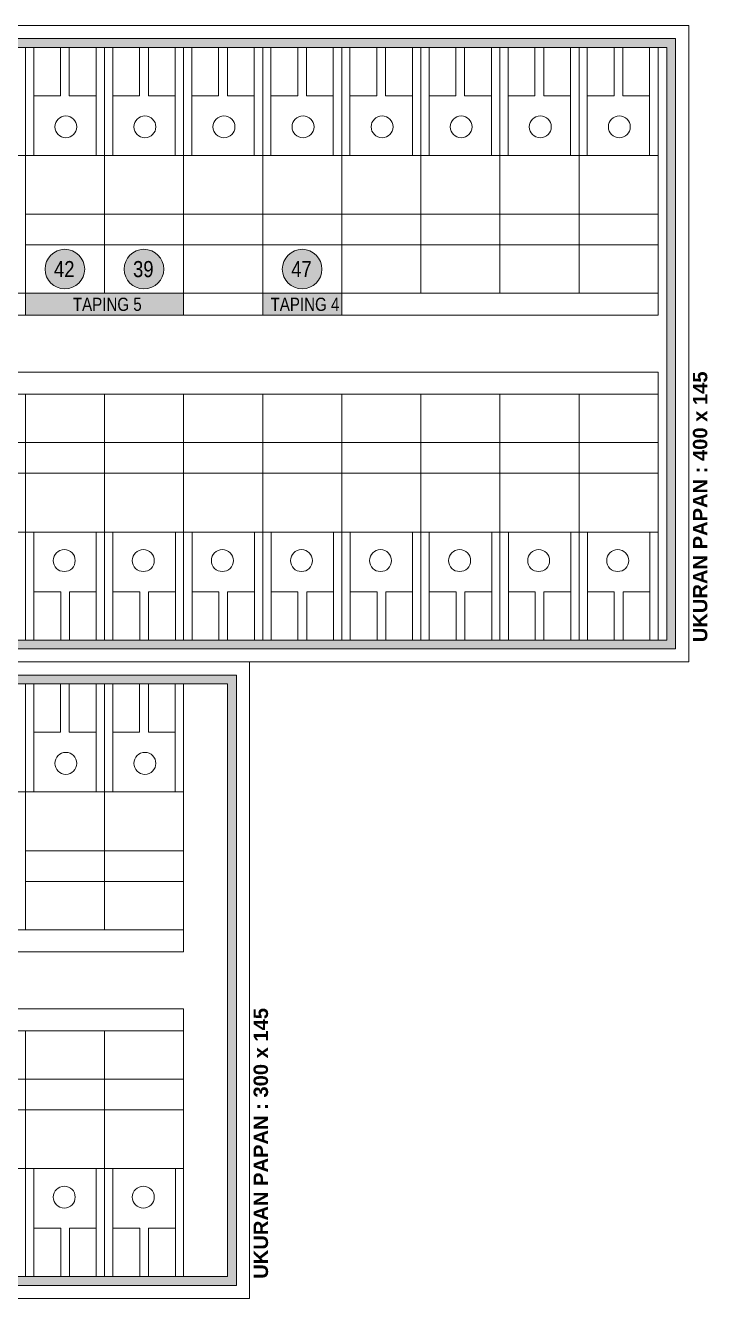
# Model space of a CAD drawing. Extents: x 23087 to 27677, y -101596 to -16840.
# Drawn here: x 27521.6 to 27676.9, y -101596.4 to -101306.4 of the extents above; entities that cross this region are included whole.
import ezdxf
from ezdxf.enums import TextEntityAlignment as Align

# ---------------------------------------------------------------- set-up
doc = ezdxf.new("R2010")
doc.units = 0
doc.header["$LTSCALE"] = 25
doc.header["$MEASUREMENT"] = 0
doc.layers.get('0').update_dxf_attribs({"linetype": 'CONTINUOUS'})
doc.layers.add('PENJEPIT', color=7, linetype='CONTINUOUS')
doc.styles.add('721CNBT-ROM', font='swissc.ttf')
doc.styles.add('SWIS', font='swissc.ttf')
doc.styles.add('TNR-REG', font='times.ttf')

msp = doc.modelspace()

# ---------------------------------------------------------------- hatches: boundary and pattern name
at = {"lineweight": 5, "true_color": 0xfb9d05}
h = msp.add_hatch(color=30, dxfattribs=at)
h.paths.add_polyline_path([(27275.6, -101309.36), (27669.6, -101309.36), (27669.6, -101448.36), (27275.6, -101448.36)])
h.paths.add_polyline_path([(27277.6, -101311.36), (27667.6, -101311.36), (27667.6, -101446.36), (27277.6, -101446.36)], flags=16)
at = {"lineweight": 5, "true_color": 0xccffcc}
h = msp.add_hatch(color=254, dxfattribs=at)
edge = h.paths.add_edge_path()
edge.add_arc((27530.57, -101361.86), 4.51, 0, 360)
h = msp.add_hatch(color=254, dxfattribs=at)
edge = h.paths.add_edge_path()
edge.add_arc((27548.57, -101361.86), 4.51, 0, 360)
at = {"lineweight": 5, "true_color": 0xff99cc}
h = msp.add_hatch(color=231, dxfattribs=at)
edge = h.paths.add_edge_path()
edge.add_arc((27584.57, -101361.86), 4.51, 0, 360)
at = {"lineweight": 5, "true_color": 0xffff99}
msp.add_hatch(color=51, dxfattribs=at).paths.add_polyline_path([(27557.6, -101367.36), (27521.6, -101367.36), (27521.6, -101372.36), (27557.6, -101372.36)])
at = {"lineweight": 5, "true_color": 0xb4ff00}
msp.add_hatch(color=60, dxfattribs=at).paths.add_polyline_path([(27593.6, -101367.36), (27575.6, -101367.36), (27575.6, -101372.36), (27593.6, -101372.36)])
at = {"lineweight": 5, "true_color": 0xfb9d05}
h = msp.add_hatch(color=30, dxfattribs=at)
h.paths.add_polyline_path([(27275.6, -101454.36), (27569.6, -101454.36), (27569.6, -101593.36), (27275.6, -101593.36)])
h.paths.add_polyline_path([(27277.6, -101456.36), (27567.6, -101456.36), (27567.6, -101591.36), (27277.6, -101591.36)], flags=16)

# ---------------------------------------------------------------- linework, layer by layer
at = {"lineweight": 5}
for points in [[(27272.6, -101306.36), (27672.6, -101306.36), (27672.6, -101451.36), (27272.6, -101451.36)], [(27275.6, -101309.36), (27669.6, -101309.36), (27669.6, -101448.36), (27275.6, -101448.36)], [(27277.6, -101311.36), (27667.6, -101311.36), (27667.6, -101446.36), (27277.6, -101446.36)], [(27521.6, -101335.96), (27539.6, -101335.96), (27539.6, -101349.36), (27521.6, -101349.36)], [(27539.6, -101335.96), (27557.6, -101335.96), (27557.6, -101349.36), (27539.6, -101349.36)], [(27557.6, -101335.96), (27575.6, -101335.96), (27575.6, -101349.36), (27557.6, -101349.36)], [(27575.6, -101335.96), (27593.6, -101335.96), (27593.6, -101349.36), (27575.6, -101349.36)], [(27593.6, -101335.96), (27611.6, -101335.96), (27611.6, -101349.36), (27593.6, -101349.36)], [(27611.6, -101335.96), (27629.6, -101335.96), (27629.6, -101349.36), (27611.6, -101349.36)], [(27629.6, -101335.96), (27647.6, -101335.96), (27647.6, -101349.36), (27629.6, -101349.36)], [(27647.6, -101335.96), (27665.6, -101335.96), (27665.6, -101349.36), (27647.6, -101349.36)], [(27521.6, -101367.36), (27539.6, -101367.36), (27539.6, -101356.36), (27521.6, -101356.36)], [(27539.6, -101367.36), (27557.6, -101367.36), (27557.6, -101356.36), (27539.6, -101356.36)], [(27557.6, -101367.36), (27575.6, -101367.36), (27575.6, -101356.36), (27557.6, -101356.36)], [(27575.6, -101367.36), (27593.6, -101367.36), (27593.6, -101356.36), (27575.6, -101356.36)], [(27593.6, -101367.36), (27611.6, -101367.36), (27611.6, -101356.36), (27593.6, -101356.36)], [(27611.6, -101367.36), (27629.6, -101367.36), (27629.6, -101356.36), (27611.6, -101356.36)], [(27629.6, -101367.36), (27647.6, -101367.36), (27647.6, -101356.36), (27629.6, -101356.36)], [(27647.6, -101367.36), (27665.6, -101367.36), (27665.6, -101356.36), (27647.6, -101356.36)], [(27521.6, -101372.36), (27503.6, -101372.36), (27503.6, -101367.36), (27521.6, -101367.36)], [(27557.6, -101367.36), (27521.6, -101367.36), (27521.6, -101372.36), (27557.6, -101372.36)], [(27575.6, -101372.36), (27557.6, -101372.36), (27557.6, -101367.36), (27575.6, -101367.36)], [(27593.6, -101367.36), (27575.6, -101367.36), (27575.6, -101372.36), (27593.6, -101372.36)], [(27593.6, -101367.36), (27665.6, -101367.36), (27665.6, -101372.36), (27593.6, -101372.36)], [(27485.6, -101385.36), (27665.6, -101385.36), (27665.6, -101390.36), (27485.6, -101390.36)], [(27521.6, -101390.36), (27503.6, -101390.36), (27503.6, -101401.36), (27521.6, -101401.36)], [(27539.6, -101390.36), (27521.6, -101390.36), (27521.6, -101401.36), (27539.6, -101401.36)], [(27557.6, -101390.36), (27539.6, -101390.36), (27539.6, -101401.36), (27557.6, -101401.36)], [(27575.6, -101390.36), (27557.6, -101390.36), (27557.6, -101401.36), (27575.6, -101401.36)], [(27593.6, -101390.36), (27575.6, -101390.36), (27575.6, -101401.36), (27593.6, -101401.36)], [(27611.6, -101390.36), (27593.6, -101390.36), (27593.6, -101401.36), (27611.6, -101401.36)], [(27629.6, -101390.36), (27611.6, -101390.36), (27611.6, -101401.36), (27629.6, -101401.36)], [(27647.6, -101390.36), (27629.6, -101390.36), (27629.6, -101401.36), (27647.6, -101401.36)], [(27665.6, -101390.36), (27647.6, -101390.36), (27647.6, -101401.36), (27665.6, -101401.36)], [(27521.6, -101421.76), (27503.6, -101421.76), (27503.6, -101408.36), (27521.6, -101408.36)], [(27539.6, -101421.76), (27521.6, -101421.76), (27521.6, -101408.36), (27539.6, -101408.36)], [(27557.6, -101421.76), (27539.6, -101421.76), (27539.6, -101408.36), (27557.6, -101408.36)], [(27575.6, -101421.76), (27557.6, -101421.76), (27557.6, -101408.36), (27575.6, -101408.36)], [(27593.6, -101421.76), (27575.6, -101421.76), (27575.6, -101408.36), (27593.6, -101408.36)], [(27611.6, -101421.76), (27593.6, -101421.76), (27593.6, -101408.36), (27611.6, -101408.36)], [(27629.6, -101421.76), (27611.6, -101421.76), (27611.6, -101408.36), (27629.6, -101408.36)], [(27647.6, -101421.76), (27629.6, -101421.76), (27629.6, -101408.36), (27647.6, -101408.36)], [(27665.6, -101421.76), (27647.6, -101421.76), (27647.6, -101408.36), (27665.6, -101408.36)], [(27272.6, -101451.36), (27572.6, -101451.36), (27572.6, -101596.36), (27272.6, -101596.36)], [(27275.6, -101454.36), (27569.6, -101454.36), (27569.6, -101593.36), (27275.6, -101593.36)], [(27277.6, -101456.36), (27567.6, -101456.36), (27567.6, -101591.36), (27277.6, -101591.36)], [(27521.6, -101480.96), (27539.6, -101480.96), (27539.6, -101494.36), (27521.6, -101494.36)], [(27539.6, -101480.96), (27557.6, -101480.96), (27557.6, -101494.36), (27539.6, -101494.36)], [(27521.6, -101512.36), (27539.6, -101512.36), (27539.6, -101501.36), (27521.6, -101501.36)], [(27539.6, -101512.36), (27557.6, -101512.36), (27557.6, -101501.36), (27539.6, -101501.36)], [(27557.6, -101512.36), (27485.6, -101512.36), (27485.6, -101517.36), (27557.6, -101517.36)], [(27557.6, -101535.36), (27467.6, -101535.36), (27467.6, -101530.36), (27557.6, -101530.36)], [(27521.6, -101535.36), (27503.6, -101535.36), (27503.6, -101546.36), (27521.6, -101546.36)], [(27539.6, -101535.36), (27521.6, -101535.36), (27521.6, -101546.36), (27539.6, -101546.36)], [(27557.6, -101535.36), (27539.6, -101535.36), (27539.6, -101546.36), (27557.6, -101546.36)], [(27521.6, -101566.76), (27503.6, -101566.76), (27503.6, -101553.36), (27521.6, -101553.36)], [(27539.6, -101566.76), (27521.6, -101566.76), (27521.6, -101553.36), (27539.6, -101553.36)], [(27557.6, -101566.76), (27539.6, -101566.76), (27539.6, -101553.36), (27557.6, -101553.36)]]:
    msp.add_lwpolyline(points, close=True, dxfattribs=at)
at = {"color": 0, "linetype": 'ByBlock', "lineweight": 5}
for points in [[(27521.6, -101356.36), (27539.6, -101356.36), (27539.6, -101349.36), (27521.6, -101349.36)], [(27539.6, -101356.36), (27557.6, -101356.36), (27557.6, -101349.36), (27539.6, -101349.36)], [(27557.6, -101356.36), (27575.6, -101356.36), (27575.6, -101349.36), (27557.6, -101349.36)], [(27575.6, -101356.36), (27593.6, -101356.36), (27593.6, -101349.36), (27575.6, -101349.36)], [(27593.6, -101356.36), (27611.6, -101356.36), (27611.6, -101349.36), (27593.6, -101349.36)], [(27611.6, -101356.36), (27629.6, -101356.36), (27629.6, -101349.36), (27611.6, -101349.36)], [(27629.6, -101356.36), (27647.6, -101356.36), (27647.6, -101349.36), (27629.6, -101349.36)], [(27647.6, -101356.36), (27665.6, -101356.36), (27665.6, -101349.36), (27647.6, -101349.36)], [(27521.6, -101401.36), (27503.6, -101401.36), (27503.6, -101408.36), (27521.6, -101408.36)], [(27539.6, -101401.36), (27521.6, -101401.36), (27521.6, -101408.36), (27539.6, -101408.36)], [(27557.6, -101401.36), (27539.6, -101401.36), (27539.6, -101408.36), (27557.6, -101408.36)], [(27575.6, -101401.36), (27557.6, -101401.36), (27557.6, -101408.36), (27575.6, -101408.36)], [(27593.6, -101401.36), (27575.6, -101401.36), (27575.6, -101408.36), (27593.6, -101408.36)], [(27611.6, -101401.36), (27593.6, -101401.36), (27593.6, -101408.36), (27611.6, -101408.36)], [(27629.6, -101401.36), (27611.6, -101401.36), (27611.6, -101408.36), (27629.6, -101408.36)], [(27647.6, -101401.36), (27629.6, -101401.36), (27629.6, -101408.36), (27647.6, -101408.36)], [(27665.6, -101401.36), (27647.6, -101401.36), (27647.6, -101408.36), (27665.6, -101408.36)], [(27521.6, -101501.36), (27539.6, -101501.36), (27539.6, -101494.36), (27521.6, -101494.36)], [(27539.6, -101501.36), (27557.6, -101501.36), (27557.6, -101494.36), (27539.6, -101494.36)], [(27521.6, -101546.36), (27503.6, -101546.36), (27503.6, -101553.36), (27521.6, -101553.36)], [(27539.6, -101546.36), (27521.6, -101546.36), (27521.6, -101553.36), (27539.6, -101553.36)], [(27557.6, -101546.36), (27539.6, -101546.36), (27539.6, -101553.36), (27557.6, -101553.36)]]:
    msp.add_lwpolyline(points, close=True, dxfattribs=at)
at = {"color": 160, "lineweight": 5}
for centre in [(27548.78, -101329.46), (27584.78, -101329.46), (27620.78, -101329.46), (27656.78, -101329.46), (27530.42, -101428.26), (27566.42, -101428.26), (27602.42, -101428.26), (27638.42, -101428.26), (27548.78, -101474.46), (27530.42, -101573.26)]:
    msp.add_circle(centre, 2.5, dxfattribs=at)
at = {"lineweight": 5}
for centre in [(27530.57, -101361.86), (27548.57, -101361.86), (27584.57, -101361.86)]:
    msp.add_circle(centre, 4.51, dxfattribs=at)
at = {"layer": 'PENJEPIT', "color": 160, "lineweight": 5}
for p, q in [((27529.57, -101322.36), (27529.57, -101311.36)), ((27531.57, -101322.36), (27531.57, -101311.36)), ((27547.57, -101322.36), (27547.57, -101311.36)), ((27549.57, -101322.36), (27549.57, -101311.36)), ((27565.57, -101322.36), (27565.57, -101311.36)), ((27567.57, -101322.36), (27567.57, -101311.36)), ((27583.57, -101322.36), (27583.57, -101311.36)), ((27585.57, -101322.36), (27585.57, -101311.36)), ((27601.57, -101322.36), (27601.57, -101311.36)), ((27603.57, -101322.36), (27603.57, -101311.36)), ((27619.57, -101322.36), (27619.57, -101311.36)), ((27621.57, -101322.36), (27621.57, -101311.36)), ((27637.57, -101322.36), (27637.57, -101311.36)), ((27639.57, -101322.36), (27639.57, -101311.36)), ((27655.57, -101322.36), (27655.57, -101311.36)), ((27657.57, -101322.36), (27657.57, -101311.36)), ((27523.47, -101322.36), (27529.57, -101322.36)), ((27531.57, -101322.36), (27537.67, -101322.36)), ((27541.47, -101322.36), (27547.57, -101322.36)), ((27549.57, -101322.36), (27555.67, -101322.36)), ((27559.47, -101322.36), (27565.57, -101322.36)), ((27567.57, -101322.36), (27573.67, -101322.36)), ((27577.47, -101322.36), (27583.57, -101322.36)), ((27585.57, -101322.36), (27591.67, -101322.36)), ((27595.47, -101322.36), (27601.57, -101322.36)), ((27603.57, -101322.36), (27609.67, -101322.36)), ((27613.47, -101322.36), (27619.57, -101322.36)), ((27621.57, -101322.36), (27627.67, -101322.36)), ((27631.47, -101322.36), (27637.57, -101322.36)), ((27639.57, -101322.36), (27645.67, -101322.36)), ((27649.47, -101322.36), (27655.57, -101322.36)), ((27657.57, -101322.36), (27663.67, -101322.36)), ((27529.62, -101435.36), (27523.52, -101435.36)), ((27529.62, -101435.36), (27529.62, -101446.36)), ((27531.62, -101435.36), (27531.62, -101446.36)), ((27537.72, -101435.36), (27531.62, -101435.36)), ((27547.62, -101435.36), (27541.52, -101435.36)), ((27547.62, -101435.36), (27547.62, -101446.36)), ((27549.62, -101435.36), (27549.62, -101446.36)), ((27555.72, -101435.36), (27549.62, -101435.36)), ((27565.62, -101435.36), (27559.52, -101435.36)), ((27565.62, -101435.36), (27565.62, -101446.36)), ((27567.62, -101435.36), (27567.62, -101446.36)), ((27573.72, -101435.36), (27567.62, -101435.36)), ((27583.62, -101435.36), (27577.52, -101435.36)), ((27583.62, -101435.36), (27583.62, -101446.36)), ((27585.62, -101435.36), (27585.62, -101446.36)), ((27591.72, -101435.36), (27585.62, -101435.36)), ((27601.62, -101435.36), (27595.52, -101435.36)), ((27601.62, -101435.36), (27601.62, -101446.36)), ((27603.62, -101435.36), (27603.62, -101446.36)), ((27609.72, -101435.36), (27603.62, -101435.36)), ((27619.62, -101435.36), (27613.52, -101435.36)), ((27619.62, -101435.36), (27619.62, -101446.36)), ((27621.62, -101435.36), (27621.62, -101446.36)), ((27627.72, -101435.36), (27621.62, -101435.36)), ((27637.62, -101435.36), (27631.52, -101435.36)), ((27637.62, -101435.36), (27637.62, -101446.36)), ((27639.62, -101435.36), (27639.62, -101446.36)), ((27645.72, -101435.36), (27639.62, -101435.36)), ((27655.62, -101435.36), (27649.52, -101435.36)), ((27655.62, -101435.36), (27655.62, -101446.36)), ((27657.62, -101435.36), (27657.62, -101446.36)), ((27663.72, -101435.36), (27657.62, -101435.36)), ((27529.57, -101467.36), (27529.57, -101456.36)), ((27531.57, -101467.36), (27531.57, -101456.36)), ((27547.57, -101467.36), (27547.57, -101456.36)), ((27549.57, -101467.36), (27549.57, -101456.36)), ((27523.47, -101467.36), (27529.57, -101467.36)), ((27531.57, -101467.36), (27537.67, -101467.36)), ((27541.47, -101467.36), (27547.57, -101467.36)), ((27549.57, -101467.36), (27555.67, -101467.36)), ((27529.62, -101580.36), (27523.52, -101580.36)), ((27529.62, -101580.36), (27529.62, -101591.36)), ((27531.62, -101580.36), (27531.62, -101591.36)), ((27537.72, -101580.36), (27531.62, -101580.36)), ((27547.62, -101580.36), (27541.52, -101580.36)), ((27547.62, -101580.36), (27547.62, -101591.36)), ((27549.62, -101580.36), (27549.62, -101591.36)), ((27555.72, -101580.36), (27549.62, -101580.36))]:
    msp.add_line(p, q, dxfattribs=at)
at = {"layer": 'PENJEPIT', "color": 0, "linetype": 'ByBlock', "lineweight": 5}
for points in [[(27503.6, -101335.96), (27521.6, -101335.96), (27521.6, -101311.36), (27503.6, -101311.36)], [(27521.6, -101335.96), (27539.6, -101335.96), (27539.6, -101311.36), (27521.6, -101311.36)], [(27539.6, -101335.96), (27557.6, -101335.96), (27557.6, -101311.36), (27539.6, -101311.36)], [(27557.6, -101335.96), (27575.6, -101335.96), (27575.6, -101311.36), (27557.6, -101311.36)], [(27575.6, -101335.96), (27593.6, -101335.96), (27593.6, -101311.36), (27575.6, -101311.36)], [(27593.6, -101335.96), (27611.6, -101335.96), (27611.6, -101311.36), (27593.6, -101311.36)], [(27611.6, -101335.96), (27629.6, -101335.96), (27629.6, -101311.36), (27611.6, -101311.36)], [(27629.6, -101335.96), (27647.6, -101335.96), (27647.6, -101311.36), (27629.6, -101311.36)], [(27647.6, -101335.96), (27665.6, -101335.96), (27665.6, -101311.36), (27647.6, -101311.36)], [(27521.6, -101421.76), (27503.6, -101421.76), (27503.6, -101446.36), (27521.6, -101446.36)], [(27539.6, -101421.76), (27521.6, -101421.76), (27521.6, -101446.36), (27539.6, -101446.36)], [(27557.6, -101421.76), (27539.6, -101421.76), (27539.6, -101446.36), (27557.6, -101446.36)], [(27575.6, -101421.76), (27557.6, -101421.76), (27557.6, -101446.36), (27575.6, -101446.36)], [(27593.6, -101421.76), (27575.6, -101421.76), (27575.6, -101446.36), (27593.6, -101446.36)], [(27611.6, -101421.76), (27593.6, -101421.76), (27593.6, -101446.36), (27611.6, -101446.36)], [(27629.6, -101421.76), (27611.6, -101421.76), (27611.6, -101446.36), (27629.6, -101446.36)], [(27647.6, -101421.76), (27629.6, -101421.76), (27629.6, -101446.36), (27647.6, -101446.36)], [(27665.6, -101421.76), (27647.6, -101421.76), (27647.6, -101446.36), (27665.6, -101446.36)], [(27503.6, -101480.96), (27521.6, -101480.96), (27521.6, -101456.36), (27503.6, -101456.36)], [(27521.6, -101480.96), (27539.6, -101480.96), (27539.6, -101456.36), (27521.6, -101456.36)], [(27539.6, -101480.96), (27557.6, -101480.96), (27557.6, -101456.36), (27539.6, -101456.36)], [(27521.6, -101566.76), (27503.6, -101566.76), (27503.6, -101591.36), (27521.6, -101591.36)], [(27539.6, -101566.76), (27521.6, -101566.76), (27521.6, -101591.36), (27539.6, -101591.36)], [(27557.6, -101566.76), (27539.6, -101566.76), (27539.6, -101591.36), (27557.6, -101591.36)]]:
    msp.add_lwpolyline(points, close=True, dxfattribs=at)
at = {"layer": 'PENJEPIT', "color": 160, "lineweight": 5}
for points in [[(27523.47, -101335.96), (27537.67, -101335.96), (27537.67, -101311.36), (27523.47, -101311.36)], [(27541.47, -101335.96), (27555.67, -101335.96), (27555.67, -101311.36), (27541.47, -101311.36)], [(27559.47, -101335.96), (27573.67, -101335.96), (27573.67, -101311.36), (27559.47, -101311.36)], [(27577.47, -101335.96), (27591.67, -101335.96), (27591.67, -101311.36), (27577.47, -101311.36)], [(27595.47, -101335.96), (27609.67, -101335.96), (27609.67, -101311.36), (27595.47, -101311.36)], [(27613.47, -101335.96), (27627.67, -101335.96), (27627.67, -101311.36), (27613.47, -101311.36)], [(27631.47, -101335.96), (27645.67, -101335.96), (27645.67, -101311.36), (27631.47, -101311.36)], [(27649.47, -101335.96), (27663.67, -101335.96), (27663.67, -101311.36), (27649.47, -101311.36)], [(27537.72, -101421.76), (27523.52, -101421.76), (27523.52, -101446.36), (27537.72, -101446.36)], [(27555.72, -101421.76), (27541.52, -101421.76), (27541.52, -101446.36), (27555.72, -101446.36)], [(27573.72, -101421.76), (27559.52, -101421.76), (27559.52, -101446.36), (27573.72, -101446.36)], [(27591.72, -101421.76), (27577.52, -101421.76), (27577.52, -101446.36), (27591.72, -101446.36)], [(27609.72, -101421.76), (27595.52, -101421.76), (27595.52, -101446.36), (27609.72, -101446.36)], [(27627.72, -101421.76), (27613.52, -101421.76), (27613.52, -101446.36), (27627.72, -101446.36)], [(27645.72, -101421.76), (27631.52, -101421.76), (27631.52, -101446.36), (27645.72, -101446.36)], [(27663.72, -101421.76), (27649.52, -101421.76), (27649.52, -101446.36), (27663.72, -101446.36)], [(27523.47, -101480.96), (27537.67, -101480.96), (27537.67, -101456.36), (27523.47, -101456.36)], [(27541.47, -101480.96), (27555.67, -101480.96), (27555.67, -101456.36), (27541.47, -101456.36)], [(27537.72, -101566.76), (27523.52, -101566.76), (27523.52, -101591.36), (27537.72, -101591.36)], [(27555.72, -101566.76), (27541.52, -101566.76), (27541.52, -101591.36), (27555.72, -101591.36)]]:
    msp.add_lwpolyline(points, close=True, dxfattribs=at)
for centre in [(27530.78, -101329.46), (27566.78, -101329.46), (27602.78, -101329.46), (27638.78, -101329.46), (27548.42, -101428.26), (27584.42, -101428.26), (27620.42, -101428.26), (27656.42, -101428.26), (27530.78, -101474.46), (27548.42, -101573.26)]:
    msp.add_circle(centre, 2.5, dxfattribs=at)

# ---------------------------------------------------------------- texts
at = {"color": 0, "lineweight": 5, "style": '721CNBT-ROM'}
for s, p in [('42', (27530.42, -101361.86)), ('39', (27548.42, -101361.86)), ('47', (27584.42, -101361.86))]:
    msp.add_text(s, height=3.667, dxfattribs=at).set_placement(p, align=Align.MIDDLE_CENTER)
at = {"lineweight": 5, "style": 'SWIS'}
for s, p in [('TAPING 5', (27532.39, -101369.88)), ('TAPING 4', (27577.39, -101369.88))]:
    msp.add_text(s, height=3, dxfattribs=at).set_placement(p, align=Align.MIDDLE_LEFT)
at = {"color": 0, "lineweight": 5, "char_height": 3.2832, "attachment_point": 5, "rotation": 90, "style": 'TNR-REG'}
for s, insert in [('{\\fArial|b1|i0|c0|p34;UKURAN PAPAN : 400 x 145 }', (27675.19, -101416.02)), ('{\\fArial|b1|i0|c0|p34;UKURAN PAPAN : 300 x 145 }', (27575.19, -101561.02))]:
    msp.add_mtext(s, dxfattribs=dict(at, insert=insert))

doc.saveas('drawing.dxf')
